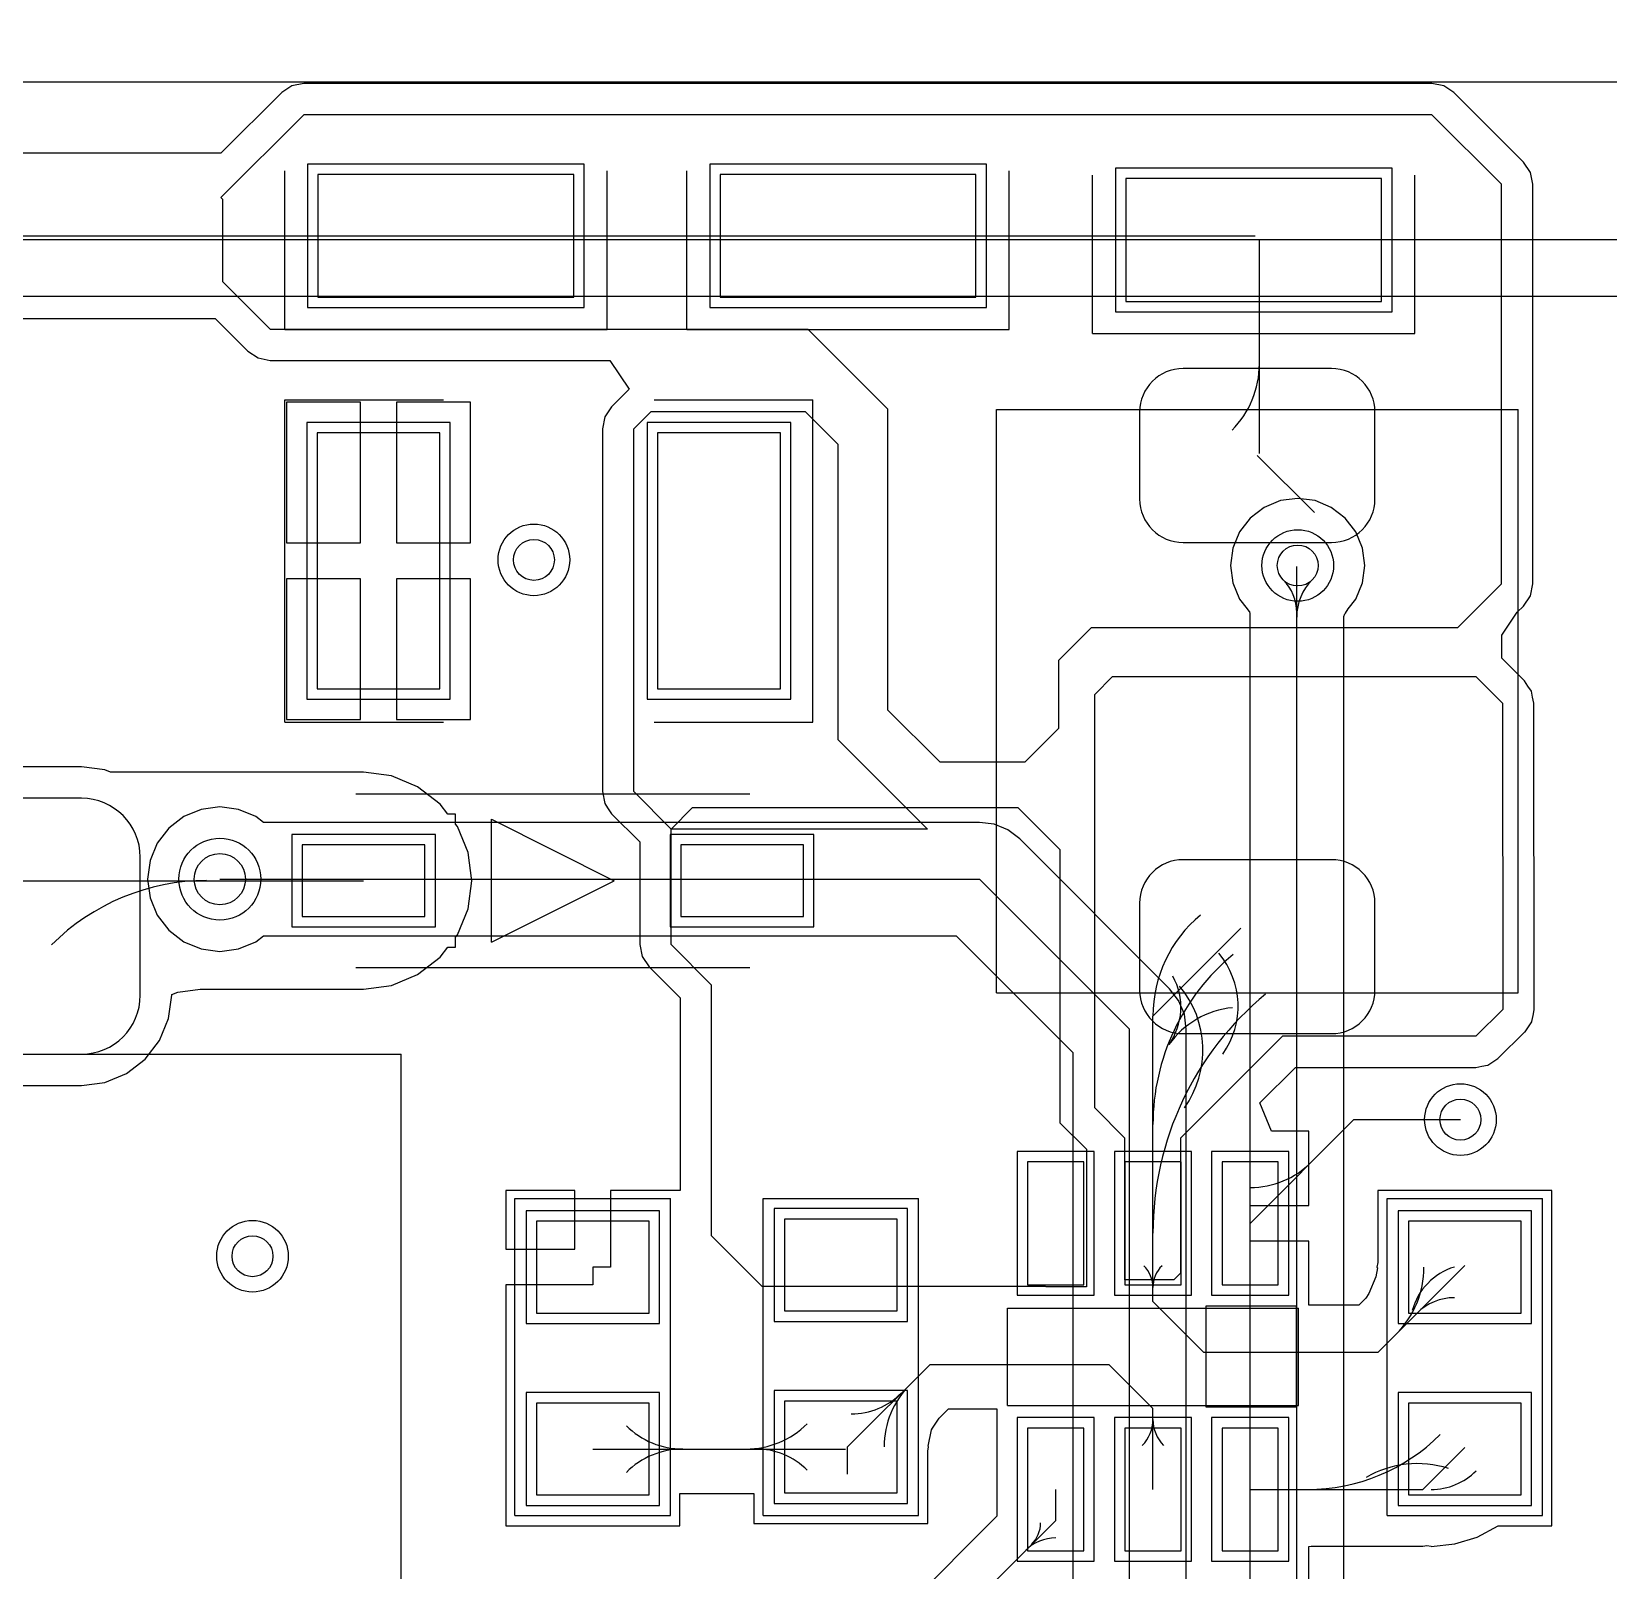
# Model space of a CAD drawing. Header units: millimetres. Extents: x 70.7 to 144.7, y 50.1 to 113.7.
# Drawn here: x 81.88 to 97.29, y 61.54 to 76.57 of the extents above; entities that cross this region are included whole.
import ezdxf

# ---------------------------------------------------------------- set-up
doc = ezdxf.new("R2010")
doc.units = ezdxf.units.MM
for name, color, linetype in [('BottomLayer', 5, 'Continuous'), ('KeepOutLayer', 6, 'Continuous'), ('MultiLayer', 9, 'Continuous'), ('TopLayer', 1, 'Continuous'), ('TopOverlay', 2, 'Continuous'), ('TopPaste', 8, 'Continuous'), ('TopSolder', 216, 'Continuous'), ('ViaHoleLayer', 16, 'Continuous')]:
    doc.layers.add(name, color=color, linetype=linetype)

# ---------------------------------------------------------------- blocks, each defined once
blk = doc.blocks.new('DC_050_2_5_1')
at = {"layer": 'KeepOutLayer'}
for centre, radius in [((-3.05, 0), 0.8), ((1.45, 0), 0.9)]:
    blk.add_circle(centre, radius, dxfattribs=at)
at = {"layer": 'TopLayer'}
for p, q in [((-2.475, 7), (-3.625, 7)), ((3.625, 7), (2.475, 7)), ((-4.2, 6.425), (-4.2, 5.075)), ((-1.9, 5.075), (-1.9, 6.425)), ((1.9, 6.425), (1.9, 5.075)), ((4.2, 5.075), (4.2, 6.425)), ((-3.625, 4.5), (-2.475, 4.5)), ((2.475, 4.5), (3.625, 4.5)), ((-2.475, -4.5), (-3.625, -4.5)), ((3.625, -4.5), (2.475, -4.5)), ((-4.2, -5.075), (-4.2, -6.425)), ((-1.9, -6.425), (-1.9, -5.075)), ((1.9, -5.075), (1.9, -6.425)), ((4.2, -6.425), (4.2, -5.075)), ((-3.625, -7), (-2.475, -7)), ((2.475, -7), (3.625, -7))]:
    blk.add_line(p, q, dxfattribs=at)
for centre, start, end in [((-3.625, 6.425), 90, 180), ((-2.475, 6.425), 0, 90), ((2.475, 6.425), 90, 180), ((3.625, 6.425), 0, 90), ((-3.625, 5.075), 180, 270), ((-2.475, 5.075), 270, 0), ((2.475, 5.075), 180, 270), ((3.625, 5.075), 270, 0), ((-3.625, -5.075), 90, 180), ((-2.475, -5.075), 0, 90), ((2.475, -5.075), 90, 180), ((3.625, -5.075), 0, 90), ((-3.625, -6.425), 180, 270), ((-2.475, -6.425), 270, 0), ((2.475, -6.425), 180, 270), ((3.625, -6.425), 270, 0)]:
    blk.add_arc(centre, 0.575, start, end, dxfattribs=at)
at = {"layer": 'TopOverlay'}
for p, q in [((-8.05, 4.5), (6.75, 4.5)), ((-8.05, -4.5), (-8.05, 4.5)), ((-8.05, 4.5), (-8.05, -4.492)), ((-6.046, 4.5), (-8.05, 4.5)), ((-6.046, -4.492), (-6.046, 4.5)), ((6.75, -4.5), (6.75, 4.5)), ((-8.05, -4.492), (-6.046, -4.492)), ((-8.05, -4.5), (6.75, -4.5))]:
    blk.add_line(p, q, dxfattribs=at)
at = {"layer": 'TopPaste'}
for p, q in [((-2.475, 7), (-3.625, 7)), ((3.625, 7), (2.475, 7)), ((-4.2, 6.425), (-4.2, 5.075)), ((-1.9, 5.075), (-1.9, 6.425)), ((1.9, 6.425), (1.9, 5.075)), ((4.2, 5.075), (4.2, 6.425)), ((-3.625, 4.5), (-2.475, 4.5)), ((2.475, 4.5), (3.625, 4.5)), ((-2.475, -4.5), (-3.625, -4.5)), ((3.625, -4.5), (2.475, -4.5)), ((-4.2, -5.075), (-4.2, -6.425)), ((-1.9, -6.425), (-1.9, -5.075)), ((1.9, -5.075), (1.9, -6.425)), ((4.2, -6.425), (4.2, -5.075)), ((-3.625, -7), (-2.475, -7)), ((2.475, -7), (3.625, -7))]:
    blk.add_line(p, q, dxfattribs=at)
for centre, start, end in [((-3.625, 6.425), 90, 180), ((-2.475, 6.425), 0, 90), ((2.475, 6.425), 90, 180), ((3.625, 6.425), 0, 90), ((-3.625, 5.075), 180, 270), ((-2.475, 5.075), 270, 0), ((2.475, 5.075), 180, 270), ((3.625, 5.075), 270, 0), ((-3.625, -5.075), 90, 180), ((-2.475, -5.075), 0, 90), ((2.475, -5.075), 90, 180), ((3.625, -5.075), 0, 90), ((-3.625, -6.425), 180, 270), ((-2.475, -6.425), 270, 0), ((2.475, -6.425), 180, 270), ((3.625, -6.425), 270, 0)]:
    blk.add_arc(centre, 0.575, start, end, dxfattribs=at)
at = {"layer": 'TopSolder'}
for p, q in [((-2.475, 7), (-3.625, 7)), ((3.625, 7), (2.475, 7)), ((-4.2, 6.425), (-4.2, 5.075)), ((-1.9, 5.075), (-1.9, 6.425)), ((1.9, 6.425), (1.9, 5.075)), ((4.2, 5.075), (4.2, 6.425)), ((-3.625, 4.5), (-2.475, 4.5)), ((2.475, 4.5), (3.625, 4.5)), ((-2.475, -4.5), (-3.625, -4.5)), ((3.625, -4.5), (2.475, -4.5)), ((-4.2, -5.075), (-4.2, -6.425)), ((-1.9, -6.425), (-1.9, -5.075)), ((1.9, -5.075), (1.9, -6.425)), ((4.2, -6.425), (4.2, -5.075)), ((-3.625, -7), (-2.475, -7)), ((2.475, -7), (3.625, -7))]:
    blk.add_line(p, q, dxfattribs=at)
for centre, start, end in [((-3.625, 6.425), 90, 180), ((-2.475, 6.425), 0, 90), ((2.475, 6.425), 90, 180), ((3.625, 6.425), 0, 90), ((-3.625, 5.075), 180, 270), ((-2.475, 5.075), 270, 0), ((2.475, 5.075), 180, 270), ((3.625, 5.075), 270, 0), ((-3.625, -5.075), 90, 180), ((-2.475, -5.075), 0, 90), ((2.475, -5.075), 90, 180), ((3.625, -5.075), 0, 90), ((-3.625, -6.425), 180, 270), ((-2.475, -6.425), 270, 0), ((2.475, -6.425), 180, 270), ((3.625, -6.425), 270, 0)]:
    blk.add_arc(centre, 0.575, start, end, dxfattribs=at)
blk = doc.blocks.new('CAP_1210_2')
at = {"layer": 'TopLayer'}
for p, q in [((-2.264, 1.25), (-2.264, -1.25)), ((-1.064, 1.25), (-2.264, 1.25)), ((-1.064, -1.25), (-1.064, 1.25)), ((2.264, 1.25), (1.064, 1.25)), ((1.064, 1.25), (1.064, -1.25)), ((2.264, -1.25), (2.264, 1.25)), ((-2.264, -1.25), (-1.064, -1.25)), ((1.064, -1.25), (2.264, -1.25))]:
    blk.add_line(p, q, dxfattribs=at)
at = {"layer": 'TopOverlay'}
for p, q in [((-2.58, 1.575), (-1.029, 1.575)), ((-2.58, 1.575), (-2.58, -1.575)), ((1.029, 1.575), (2.578, 1.575)), ((2.578, 1.575), (2.578, -1.575)), ((-2.58, -1.575), (-1.029, -1.575)), ((1.029, -1.575), (2.578, -1.575))]:
    blk.add_line(p, q, dxfattribs=at)
at = {"layer": 'TopPaste'}
for p, q in [((-2.264, 1.25), (-2.264, -1.25)), ((-1.064, 1.25), (-2.264, 1.25)), ((-1.064, -1.25), (-1.064, 1.25)), ((2.264, 1.25), (1.064, 1.25)), ((1.064, 1.25), (1.064, -1.25)), ((2.264, -1.25), (2.264, 1.25)), ((-2.264, -1.25), (-1.064, -1.25)), ((1.064, -1.25), (2.264, -1.25))]:
    blk.add_line(p, q, dxfattribs=at)
at = {"layer": 'TopSolder'}
for p, q in [((-2.365, 1.352), (-2.365, -1.352)), ((-0.962, 1.352), (-2.365, 1.352)), ((-0.962, -1.352), (-0.962, 1.352)), ((2.365, 1.352), (0.962, 1.352)), ((0.962, 1.352), (0.962, -1.352)), ((2.365, -1.352), (2.365, 1.352)), ((-2.365, -1.352), (-0.962, -1.352)), ((0.962, -1.352), (2.365, -1.352))]:
    blk.add_line(p, q, dxfattribs=at)
blk = doc.blocks.new('CAP_1210_13')
at = {"layer": 'TopLayer'}
for p, q in [((-2.264, 1.25), (-2.264, -1.25)), ((-1.064, 1.25), (-2.264, 1.25)), ((-1.064, -1.25), (-1.064, 1.25)), ((2.264, 1.25), (1.064, 1.25)), ((1.064, 1.25), (1.064, -1.25)), ((2.264, -1.25), (2.264, 1.25)), ((-2.264, -1.25), (-1.064, -1.25)), ((1.064, -1.25), (2.264, -1.25))]:
    blk.add_line(p, q, dxfattribs=at)
at = {"layer": 'TopOverlay'}
for p, q in [((-2.58, 1.575), (-1.029, 1.575)), ((-2.58, 1.575), (-2.58, -1.575)), ((1.029, 1.575), (2.578, 1.575)), ((2.578, 1.575), (2.578, -1.575)), ((-2.58, -1.575), (-1.029, -1.575)), ((1.029, -1.575), (2.578, -1.575))]:
    blk.add_line(p, q, dxfattribs=at)
at = {"layer": 'TopPaste'}
for p, q in [((-2.264, 1.25), (-2.264, -1.25)), ((-1.064, 1.25), (-2.264, 1.25)), ((-1.064, -1.25), (-1.064, 1.25)), ((2.264, 1.25), (1.064, 1.25)), ((1.064, 1.25), (1.064, -1.25)), ((2.264, -1.25), (2.264, 1.25)), ((-2.264, -1.25), (-1.064, -1.25)), ((1.064, -1.25), (2.264, -1.25))]:
    blk.add_line(p, q, dxfattribs=at)
at = {"layer": 'TopSolder'}
for p, q in [((-2.365, 1.352), (-2.365, -1.352)), ((-0.962, 1.352), (-2.365, 1.352)), ((-0.962, -1.352), (-0.962, 1.352)), ((2.365, 1.352), (0.962, 1.352)), ((0.962, 1.352), (0.962, -1.352)), ((2.365, -1.352), (2.365, 1.352)), ((-2.365, -1.352), (-0.962, -1.352)), ((0.962, -1.352), (2.365, -1.352))]:
    blk.add_line(p, q, dxfattribs=at)
blk = doc.blocks.new('CAP_1210_16')
at = {"layer": 'TopLayer'}
for p, q in [((-2.264, 1.25), (-2.264, -1.25)), ((-1.064, 1.25), (-2.264, 1.25)), ((-1.064, -1.25), (-1.064, 1.25)), ((2.264, 1.25), (1.064, 1.25)), ((1.064, 1.25), (1.064, -1.25)), ((2.264, -1.25), (2.264, 1.25)), ((-2.264, -1.25), (-1.064, -1.25)), ((1.064, -1.25), (2.264, -1.25))]:
    blk.add_line(p, q, dxfattribs=at)
at = {"layer": 'TopOverlay'}
for p, q in [((-1.029, 1.575), (-2.58, 1.575)), ((-2.58, 1.575), (-2.58, -1.575)), ((2.578, 1.575), (1.029, 1.575)), ((2.578, 1.575), (2.578, -1.575)), ((-1.029, -1.575), (-2.58, -1.575)), ((2.578, -1.575), (1.029, -1.575))]:
    blk.add_line(p, q, dxfattribs=at)
at = {"layer": 'TopPaste'}
for p, q in [((-2.264, 1.25), (-2.264, -1.25)), ((-1.064, 1.25), (-2.264, 1.25)), ((-1.064, -1.25), (-1.064, 1.25)), ((2.264, 1.25), (1.064, 1.25)), ((1.064, 1.25), (1.064, -1.25)), ((2.264, -1.25), (2.264, 1.25)), ((-2.264, -1.25), (-1.064, -1.25)), ((1.064, -1.25), (2.264, -1.25))]:
    blk.add_line(p, q, dxfattribs=at)
at = {"layer": 'TopSolder'}
for p, q in [((-2.365, 1.352), (-2.365, -1.352)), ((-0.962, 1.352), (-2.365, 1.352)), ((-0.962, -1.352), (-0.962, 1.352)), ((2.365, 1.352), (0.962, 1.352)), ((0.962, 1.352), (0.962, -1.352)), ((2.365, -1.352), (2.365, 1.352)), ((-2.365, -1.352), (-0.962, -1.352)), ((0.962, -1.352), (2.365, -1.352))]:
    blk.add_line(p, q, dxfattribs=at)
blk = doc.blocks.new('SOD_123___NEW_18')
at = {"layer": 'TopLayer'}
for p, q in [((-2.45, 0.35), (-2.45, -0.35)), ((-1.25, 0.35), (-2.45, 0.35)), ((-1.25, -0.35), (-1.25, 0.35)), ((1.25, 0.35), (1.25, -0.35)), ((2.45, 0.35), (1.25, 0.35)), ((2.45, -0.35), (2.45, 0.35)), ((-2.45, -0.35), (-1.25, -0.35)), ((1.25, -0.35), (2.45, -0.35))]:
    blk.add_line(p, q, dxfattribs=at)
at = {"layer": 'TopOverlay'}
for p, q in [((-1.925, 0.85), (1.925, 0.85)), ((-0.6, -0.6), (-0.6, 0.6)), ((-0.6, 0.6), (0.6, 0)), ((-0.6, -0.6), (0.6, 0)), ((-1.925, -0.85), (1.925, -0.85))]:
    blk.add_line(p, q, dxfattribs=at)
at = {"layer": 'TopPaste'}
for p, q in [((-2.45, 0.35), (-2.45, -0.35)), ((-1.25, 0.35), (-2.45, 0.35)), ((-1.25, -0.35), (-1.25, 0.35)), ((1.25, 0.35), (1.25, -0.35)), ((2.45, 0.35), (1.25, 0.35)), ((2.45, -0.35), (2.45, 0.35)), ((-2.45, -0.35), (-1.25, -0.35)), ((1.25, -0.35), (2.45, -0.35))]:
    blk.add_line(p, q, dxfattribs=at)
at = {"layer": 'TopSolder'}
for p, q in [((-2.552, 0.452), (-2.552, -0.452)), ((-1.148, 0.452), (-2.552, 0.452)), ((-1.148, -0.452), (-1.148, 0.452)), ((1.148, 0.452), (1.148, -0.452)), ((2.552, 0.452), (1.148, 0.452)), ((2.552, -0.452), (2.552, 0.452)), ((-2.552, -0.452), (-1.148, -0.452)), ((1.148, -0.452), (2.552, -0.452))]:
    blk.add_line(p, q, dxfattribs=at)
blk = doc.blocks.new('CAP_1210_23')
at = {"layer": 'TopLayer'}
for p, q in [((-2.264, 1.25), (-2.264, -1.25)), ((-1.064, 1.25), (-2.264, 1.25)), ((-1.064, -1.25), (-1.064, 1.25)), ((2.264, 1.25), (1.064, 1.25)), ((1.064, 1.25), (1.064, -1.25)), ((2.264, -1.25), (2.264, 1.25)), ((-2.264, -1.25), (-1.064, -1.25)), ((1.064, -1.25), (2.264, -1.25))]:
    blk.add_line(p, q, dxfattribs=at)
at = {"layer": 'TopOverlay'}
for p, q in [((-1.029, 1.575), (-2.58, 1.575)), ((-2.58, -1.575), (-2.58, 1.575)), ((2.578, 1.575), (1.029, 1.575)), ((2.578, -1.575), (2.578, 1.575)), ((-1.029, -1.575), (-2.58, -1.575)), ((2.578, -1.575), (1.029, -1.575))]:
    blk.add_line(p, q, dxfattribs=at)
at = {"layer": 'TopPaste'}
for p, q in [((-2.264, 1.25), (-2.264, -1.25)), ((-1.064, 1.25), (-2.264, 1.25)), ((-1.064, -1.25), (-1.064, 1.25)), ((2.264, 1.25), (1.064, 1.25)), ((1.064, 1.25), (1.064, -1.25)), ((2.264, -1.25), (2.264, 1.25)), ((-2.264, -1.25), (-1.064, -1.25)), ((1.064, -1.25), (2.264, -1.25))]:
    blk.add_line(p, q, dxfattribs=at)
at = {"layer": 'TopSolder'}
for p, q in [((-2.365, 1.352), (-2.365, -1.352)), ((-0.962, 1.352), (-2.365, 1.352)), ((-0.962, -1.352), (-0.962, 1.352)), ((2.365, 1.352), (0.962, 1.352)), ((0.962, 1.352), (0.962, -1.352)), ((2.365, -1.352), (2.365, 1.352)), ((-2.365, -1.352), (-0.962, -1.352)), ((0.962, -1.352), (2.365, -1.352))]:
    blk.add_line(p, q, dxfattribs=at)
blk = doc.blocks.new('RES_0603_24')
at = {"layer": 'TopLayer'}
for p, q in [((-0.44, 0.55), (-1.338, 0.55)), ((-1.338, 0.55), (-1.338, -0.55)), ((-0.44, -0.55), (-0.44, 0.55)), ((1.338, 0.55), (0.44, 0.55)), ((0.44, 0.55), (0.44, -0.55)), ((1.338, -0.55), (1.338, 0.55)), ((-1.338, -0.55), (-0.44, -0.55)), ((0.44, -0.55), (1.338, -0.55))]:
    blk.add_line(p, q, dxfattribs=at)
at = {"layer": 'TopOverlay'}
for p, q in [((-1.54, 0.76), (-0.01, 0.76)), ((-1.54, 0.76), (-1.54, -0.76)), ((-0.34, 0.76), (1.56, 0.76)), ((1.56, 0.76), (1.56, -0.76)), ((-1.54, -0.76), (1.56, -0.76))]:
    blk.add_line(p, q, dxfattribs=at)
at = {"layer": 'TopPaste'}
for p, q in [((-0.44, 0.55), (-1.338, 0.55)), ((-1.338, 0.55), (-1.338, -0.55)), ((-0.44, -0.55), (-0.44, 0.55)), ((1.338, 0.55), (0.44, 0.55)), ((0.44, 0.55), (0.44, -0.55)), ((1.338, -0.55), (1.338, 0.55)), ((-1.338, -0.55), (-0.44, -0.55)), ((0.44, -0.55), (1.338, -0.55))]:
    blk.add_line(p, q, dxfattribs=at)
at = {"layer": 'TopSolder'}
for p, q in [((-0.338, 0.652), (-1.44, 0.652)), ((-1.44, 0.652), (-1.44, -0.652)), ((-0.338, -0.652), (-0.338, 0.652)), ((1.44, 0.652), (0.338, 0.652)), ((0.338, 0.652), (0.338, -0.652)), ((1.44, -0.652), (1.44, 0.652)), ((-1.44, -0.652), (-0.338, -0.652)), ((0.338, -0.652), (1.44, -0.652))]:
    blk.add_line(p, q, dxfattribs=at)
blk = doc.blocks.new('__WHC0502_29')
at = {"layer": 'TopLayer'}
for p, q in [((-1.975, 1.15), (-2.825, 1.15)), ((2.825, 1.15), (1.975, 1.15)), ((-3.25, 0.725), (-3.25, -0.725)), ((-1.55, -0.725), (-1.55, 0.725)), ((1.55, 0.725), (1.55, -0.725)), ((3.25, -0.725), (3.25, 0.725)), ((-2.825, -1.15), (-1.975, -1.15)), ((1.975, -1.15), (2.825, -1.15))]:
    blk.add_line(p, q, dxfattribs=at)
for centre, start, end in [((-2.825, 0.725), 90, 180), ((-1.975, 0.725), 0, 90), ((1.975, 0.725), 90, 180), ((2.825, 0.725), 0, 90), ((-2.825, -0.725), 180, 270), ((-1.975, -0.725), 270, 0), ((1.975, -0.725), 180, 270), ((2.825, -0.725), 270, 0)]:
    blk.add_arc(centre, 0.425, start, end, dxfattribs=at)
at = {"layer": 'TopOverlay'}
for p, q in [((-2.85, 2.55), (2.85, 2.55)), ((-2.85, 2.55), (-2.85, -2.55)), ((2.85, 2.55), (2.85, -2.55)), ((-2.85, -2.55), (2.85, -2.55))]:
    blk.add_line(p, q, dxfattribs=at)
at = {"layer": 'TopPaste'}
for p, q in [((-1.975, 1.15), (-2.825, 1.15)), ((2.825, 1.15), (1.975, 1.15)), ((-3.25, 0.725), (-3.25, -0.725)), ((-1.55, -0.725), (-1.55, 0.725)), ((1.55, 0.725), (1.55, -0.725)), ((3.25, -0.725), (3.25, 0.725)), ((-2.825, -1.15), (-1.975, -1.15)), ((1.975, -1.15), (2.825, -1.15))]:
    blk.add_line(p, q, dxfattribs=at)
for centre, start, end in [((-2.825, 0.725), 90, 180), ((-1.975, 0.725), 0, 90), ((1.975, 0.725), 90, 180), ((2.825, 0.725), 0, 90), ((-2.825, -0.725), 180, 270), ((-1.975, -0.725), 270, 0), ((1.975, -0.725), 180, 270), ((2.825, -0.725), 270, 0)]:
    blk.add_arc(centre, 0.425, start, end, dxfattribs=at)
at = {"layer": 'TopSolder'}
for p, q in [((-1.975, 1.15), (-2.825, 1.15)), ((2.825, 1.15), (1.975, 1.15)), ((-3.25, 0.725), (-3.25, -0.725)), ((-1.55, -0.725), (-1.55, 0.725)), ((1.55, 0.725), (1.55, -0.725)), ((3.25, -0.725), (3.25, 0.725)), ((-2.825, -1.15), (-1.975, -1.15)), ((1.975, -1.15), (2.825, -1.15))]:
    blk.add_line(p, q, dxfattribs=at)
for centre, start, end in [((-2.825, 0.725), 90, 180), ((-1.975, 0.725), 0, 90), ((1.975, 0.725), 90, 180), ((2.825, 0.725), 0, 90), ((-2.825, -0.725), 180, 270), ((-1.975, -0.725), 270, 0), ((1.975, -0.725), 180, 270), ((2.825, -0.725), 270, 0)]:
    blk.add_arc(centre, 0.425, start, end, dxfattribs=at)
blk = doc.blocks.new('SOT_23_6_45')
at = {"layer": 'TopLayer'}
for p, q in [((-1.225, 1.9), (-1.225, 0.7)), ((-0.675, 1.9), (-1.225, 1.9)), ((-0.675, 0.7), (-0.675, 1.9)), ((-0.275, 1.9), (-0.275, 0.7)), ((0.275, 1.9), (-0.275, 1.9)), ((0.275, 0.7), (0.275, 1.9)), ((0.675, 1.9), (0.675, 0.7)), ((1.225, 1.9), (0.675, 1.9)), ((1.225, 0.7), (1.225, 1.9)), ((-1.225, 0.7), (-0.675, 0.7)), ((-0.275, 0.7), (0.275, 0.7)), ((0.675, 0.7), (1.225, 0.7)), ((-1.225, -0.7), (-1.225, -1.9)), ((-0.675, -0.7), (-1.225, -0.7)), ((-0.675, -1.9), (-0.675, -0.7)), ((-0.275, -0.7), (-0.275, -1.9)), ((0.275, -0.7), (-0.275, -0.7)), ((0.275, -1.9), (0.275, -0.7)), ((0.675, -0.7), (0.675, -1.9)), ((1.225, -0.7), (0.675, -0.7)), ((1.225, -1.9), (1.225, -0.7)), ((-1.225, -1.9), (-0.675, -1.9)), ((-0.275, -1.9), (0.275, -1.9)), ((0.675, -1.9), (1.225, -1.9))]:
    blk.add_line(p, q, dxfattribs=at)
at = {"layer": 'TopOverlay'}
for p, q in [((-1.422, 0.48), (-1.424, -0.47)), ((1.422, 0.48), (-1.422, 0.48)), ((-1.403, 0.493), (-1.403, -0.492)), ((-0.517, 0.493), (-1.403, 0.493)), ((-0.517, -0.492), (-0.517, 0.493)), ((1.422, 0.48), (1.42, -0.47)), ((1.42, -0.47), (-1.424, -0.47)), ((-1.403, -0.492), (-0.517, -0.492))]:
    blk.add_line(p, q, dxfattribs=at)
at = {"layer": 'TopPaste'}
for p, q in [((-1.225, 1.9), (-1.225, 0.7)), ((-0.675, 1.9), (-1.225, 1.9)), ((-0.675, 0.7), (-0.675, 1.9)), ((-0.275, 1.9), (-0.275, 0.7)), ((0.275, 1.9), (-0.275, 1.9)), ((0.275, 0.7), (0.275, 1.9)), ((0.675, 1.9), (0.675, 0.7)), ((1.225, 1.9), (0.675, 1.9)), ((1.225, 0.7), (1.225, 1.9)), ((-1.225, 0.7), (-0.675, 0.7)), ((-0.275, 0.7), (0.275, 0.7)), ((0.675, 0.7), (1.225, 0.7)), ((-1.225, -0.7), (-1.225, -1.9)), ((-0.675, -0.7), (-1.225, -0.7)), ((-0.675, -1.9), (-0.675, -0.7)), ((-0.275, -0.7), (-0.275, -1.9)), ((0.275, -0.7), (-0.275, -0.7)), ((0.275, -1.9), (0.275, -0.7)), ((0.675, -0.7), (0.675, -1.9)), ((1.225, -0.7), (0.675, -0.7)), ((1.225, -1.9), (1.225, -0.7)), ((-1.225, -1.9), (-0.675, -1.9)), ((-0.275, -1.9), (0.275, -1.9)), ((0.675, -1.9), (1.225, -1.9))]:
    blk.add_line(p, q, dxfattribs=at)
at = {"layer": 'TopSolder'}
for p, q in [((-1.327, 2.002), (-1.327, 0.598)), ((-0.573, 2.002), (-1.327, 2.002)), ((-0.573, 0.598), (-0.573, 2.002)), ((-0.377, 2.002), (-0.377, 0.598)), ((0.377, 2.002), (-0.377, 2.002)), ((0.377, 0.598), (0.377, 2.002)), ((0.573, 2.002), (0.573, 0.598)), ((1.327, 2.002), (0.573, 2.002)), ((1.327, 0.598), (1.327, 2.002)), ((-1.327, 0.598), (-0.573, 0.598)), ((-0.377, 0.598), (0.377, 0.598)), ((0.573, 0.598), (1.327, 0.598)), ((-1.327, -0.598), (-1.327, -2.002)), ((-0.573, -0.598), (-1.327, -0.598)), ((-0.573, -2.002), (-0.573, -0.598)), ((-0.377, -0.598), (-0.377, -2.002)), ((0.377, -0.598), (-0.377, -0.598)), ((0.377, -2.002), (0.377, -0.598)), ((0.573, -0.598), (0.573, -2.002)), ((1.327, -0.598), (0.573, -0.598)), ((1.327, -2.002), (1.327, -0.598)), ((-1.327, -2.002), (-0.573, -2.002)), ((-0.377, -2.002), (0.377, -2.002)), ((0.573, -2.002), (1.327, -2.002))]:
    blk.add_line(p, q, dxfattribs=at)
blk = doc.blocks.new('RES_0603_48')
at = {"layer": 'TopLayer'}
for p, q in [((-0.44, 0.55), (-1.338, 0.55)), ((-1.338, 0.55), (-1.338, -0.55)), ((-0.44, -0.55), (-0.44, 0.55)), ((1.338, 0.55), (0.44, 0.55)), ((0.44, 0.55), (0.44, -0.55)), ((1.338, -0.55), (1.338, 0.55)), ((-1.338, -0.55), (-0.44, -0.55)), ((0.44, -0.55), (1.338, -0.55))]:
    blk.add_line(p, q, dxfattribs=at)
at = {"layer": 'TopOverlay'}
for p, q in [((-0.01, 0.76), (-1.54, 0.76)), ((-1.54, -0.76), (-1.54, 0.76)), ((1.56, 0.76), (-0.34, 0.76)), ((1.56, -0.76), (1.56, 0.76)), ((1.56, -0.76), (-1.54, -0.76))]:
    blk.add_line(p, q, dxfattribs=at)
at = {"layer": 'TopPaste'}
for p, q in [((-0.44, 0.55), (-1.338, 0.55)), ((-1.338, 0.55), (-1.338, -0.55)), ((-0.44, -0.55), (-0.44, 0.55)), ((1.338, 0.55), (0.44, 0.55)), ((0.44, 0.55), (0.44, -0.55)), ((1.338, -0.55), (1.338, 0.55)), ((-1.338, -0.55), (-0.44, -0.55)), ((0.44, -0.55), (1.338, -0.55))]:
    blk.add_line(p, q, dxfattribs=at)
at = {"layer": 'TopSolder'}
for p, q in [((-0.338, 0.652), (-1.44, 0.652)), ((-1.44, 0.652), (-1.44, -0.652)), ((-0.338, -0.652), (-0.338, 0.652)), ((1.44, 0.652), (0.338, 0.652)), ((0.338, 0.652), (0.338, -0.652)), ((1.44, -0.652), (1.44, 0.652)), ((-1.44, -0.652), (-0.338, -0.652)), ((0.338, -0.652), (1.44, -0.652))]:
    blk.add_line(p, q, dxfattribs=at)
blk = doc.blocks.new('RES_0603_49')
at = {"layer": 'TopLayer'}
for p, q in [((-0.44, 0.55), (-1.338, 0.55)), ((-1.338, 0.55), (-1.338, -0.55)), ((-0.44, -0.55), (-0.44, 0.55)), ((1.338, 0.55), (0.44, 0.55)), ((0.44, 0.55), (0.44, -0.55)), ((1.338, -0.55), (1.338, 0.55)), ((-1.338, -0.55), (-0.44, -0.55)), ((0.44, -0.55), (1.338, -0.55))]:
    blk.add_line(p, q, dxfattribs=at)
at = {"layer": 'TopOverlay'}
for p, q in [((-1.54, 0.76), (-0.01, 0.76)), ((-1.54, 0.76), (-1.54, -0.76)), ((-0.34, 0.76), (1.56, 0.76)), ((1.56, 0.76), (1.56, -0.76)), ((-1.54, -0.76), (1.56, -0.76))]:
    blk.add_line(p, q, dxfattribs=at)
at = {"layer": 'TopPaste'}
for p, q in [((-0.44, 0.55), (-1.338, 0.55)), ((-1.338, 0.55), (-1.338, -0.55)), ((-0.44, -0.55), (-0.44, 0.55)), ((1.338, 0.55), (0.44, 0.55)), ((0.44, 0.55), (0.44, -0.55)), ((1.338, -0.55), (1.338, 0.55)), ((-1.338, -0.55), (-0.44, -0.55)), ((0.44, -0.55), (1.338, -0.55))]:
    blk.add_line(p, q, dxfattribs=at)
at = {"layer": 'TopSolder'}
for p, q in [((-0.338, 0.652), (-1.44, 0.652)), ((-1.44, 0.652), (-1.44, -0.652)), ((-0.338, -0.652), (-0.338, 0.652)), ((1.44, 0.652), (0.338, 0.652)), ((0.338, 0.652), (0.338, -0.652)), ((1.44, -0.652), (1.44, 0.652)), ((-1.44, -0.652), (-0.338, -0.652)), ((0.338, -0.652), (1.44, -0.652))]:
    blk.add_line(p, q, dxfattribs=at)

msp = doc.modelspace()

# ---------------------------------------------------------------- linework, layer by layer
at = {"layer": 'BottomLayer'}
for p, q in [((79.468, 76.081), (105.813, 76.081)), ((80.068, 74.541), (101.898, 74.541)), ((80.671, 73.987), (101.668, 73.987)), ((94.082, 71.99), (93.924, 71.924)), ((94.252, 72.012), (94.082, 71.99)), ((94.422, 71.99), (94.252, 72.012)), ((94.58, 71.924), (94.422, 71.99)), ((93.788, 71.82), (93.684, 71.684)), ((93.924, 71.924), (93.788, 71.82)), ((94.716, 71.82), (94.58, 71.924)), ((94.82, 71.684), (94.716, 71.82)), ((93.684, 71.684), (93.619, 71.526)), ((94.885, 71.526), (94.82, 71.684)), ((93.619, 71.526), (93.596, 71.356)), ((94.908, 71.356), (94.885, 71.526)), ((93.596, 71.356), (93.619, 71.187)), ((94.885, 71.187), (94.908, 71.356)), ((94.243, 60.805), (94.243, 71.347)), ((93.619, 71.187), (93.684, 71.028)), ((94.82, 71.028), (94.885, 71.187)), ((93.684, 71.028), (93.759, 70.931)), ((93.759, 70.931), (93.783, 70.896)), ((93.783, 70.896), (93.782, 70.895)), ((93.782, 70.895), (93.782, 70.895)), ((93.782, 70.895), (93.783, 70.893)), ((93.783, 70.893), (93.784, 70.891)), ((94.718, 70.89), (94.745, 70.931)), ((94.745, 70.931), (94.82, 71.028)), ((93.784, 70.891), (93.784, 61.286)), ((94.702, 70.859), (94.712, 70.885)), ((94.702, 61.286), (94.702, 70.859)), ((94.712, 70.885), (94.718, 70.89)), ((94.712, 70.885), (94.712, 70.885)), ((94.712, 70.885), (94.712, 70.885)), ((94.718, 70.89), (94.718, 70.89)), ((83.365, 68.903), (83.219, 68.79)), ((83.535, 68.973), (83.365, 68.903)), ((83.718, 68.997), (83.535, 68.973)), ((83.901, 68.973), (83.718, 68.997)), ((84.071, 68.903), (83.901, 68.973)), ((84.145, 68.846), (84.071, 68.903)), ((83.219, 68.79), (83.106, 68.644)), ((91.143, 68.846), (84.145, 68.846)), ((91.286, 68.827), (91.143, 68.846)), ((91.381, 68.788), (91.286, 68.827)), ((91.42, 68.772), (91.381, 68.788)), ((91.535, 68.684), (91.42, 68.772)), ((83.106, 68.644), (83.036, 68.474)), ((93, 67.219), (91.535, 68.684)), ((83.036, 68.474), (83.012, 68.291)), ((83.012, 68.291), (83.036, 68.109)), ((83.718, 68.291), (91.143, 68.291)), ((91.143, 68.291), (92.608, 66.826)), ((83.036, 68.109), (83.106, 67.938)), ((83.106, 67.938), (83.219, 67.792)), ((83.219, 67.792), (83.365, 67.68)), ((83.365, 67.68), (83.535, 67.609)), ((83.901, 67.609), (84.071, 67.68)), ((84.071, 67.68), (84.145, 67.737)), ((84.145, 67.737), (90.913, 67.737)), ((90.913, 67.737), (92.053, 66.596)), ((83.535, 67.609), (83.718, 67.585)), ((83.718, 67.585), (83.901, 67.609)), ((93.088, 67.104), (93, 67.219)), ((93.144, 66.97), (93.088, 67.104)), ((93.163, 66.826), (93.144, 66.97)), ((92.608, 52.676), (92.608, 66.826)), ((93.163, 52.906), (93.163, 66.826)), ((92.053, 66.596), (92.053, 52.676))]:
    msp.add_line(p, q, dxfattribs=at)
for centre, radius in [((86.787, 71.411), 0.35), ((94.252, 71.356), 0.35), ((83.718, 68.291), 0.4), ((95.842, 65.941), 0.35), ((84.037, 64.606), 0.35)]:
    msp.add_circle(centre, radius, dxfattribs=at)
for centre, radius, start, end in [((93.791, 70.895), 0.452, 0, 45), ((93.791, 70.895), 0.452, 0, 45), ((94.756, 70.852), 0.514, 135, 180), ((94.756, 70.852), 0.514, 135, 180)]:
    msp.add_arc(centre, radius, start, end, dxfattribs=at)
at = {"layer": 'MultiLayer'}
for centre, radius in [((86.787, 71.411), 0.35), ((94.252, 71.356), 0.35), ((83.718, 68.291), 0.4), ((95.842, 65.941), 0.35), ((84.037, 64.606), 0.35)]:
    msp.add_circle(centre, radius, dxfattribs=at)
at = {"layer": 'TopLayer'}
for p, q in [((84.322, 75.978), (83.729, 75.384)), ((84.421, 76.044), (84.322, 75.978)), ((84.538, 76.067), (84.421, 76.044)), ((95.563, 76.067), (84.538, 76.067)), ((84.538, 76.067), (84.538, 76.067)), ((95.68, 76.044), (95.563, 76.067)), ((95.563, 76.067), (95.563, 76.067)), ((95.779, 75.978), (95.68, 76.044)), ((96.459, 75.298), (95.779, 75.978)), ((84.538, 75.761), (83.728, 74.951)), ((95.563, 75.761), (84.538, 75.761)), ((96.243, 75.081), (95.563, 75.761)), ((83.729, 75.384), (81.188, 75.384)), ((96.526, 75.198), (96.459, 75.298)), ((96.459, 75.298), (96.459, 75.298)), ((96.243, 71.176), (96.243, 75.081)), ((96.549, 75.081), (96.526, 75.198)), ((96.549, 71.176), (96.549, 75.081)), ((96.549, 75.081), (96.549, 75.081)), ((83.728, 74.951), (83.743, 74.936)), ((83.743, 74.936), (83.743, 74.131)), ((78.871, 74.578), (85.927, 74.578)), ((85.927, 74.578), (93.822, 74.578)), ((93.822, 74.578), (93.837, 74.578)), ((93.877, 72.451), (93.877, 74.538)), ((83.743, 74.131), (84.208, 73.666)), ((80.934, 73.771), (83.671, 73.771)), ((83.671, 73.771), (83.992, 73.45)), ((84.208, 73.666), (89.463, 73.666)), ((89.463, 73.666), (90.243, 72.886)), ((83.992, 73.45), (84.091, 73.384)), ((84.091, 73.384), (84.208, 73.36)), ((84.208, 73.36), (84.208, 73.36)), ((84.208, 73.36), (87.528, 73.36)), ((87.528, 73.36), (87.717, 73.078)), ((87.717, 73.078), (87.547, 72.908)), ((85.093, 72.951), (84.368, 72.951)), ((84.368, 72.951), (84.368, 71.576)), ((85.093, 71.576), (85.093, 72.951)), ((86.168, 72.951), (85.443, 72.951)), ((85.443, 72.951), (85.443, 71.576)), ((86.168, 71.576), (86.168, 72.951)), ((87.547, 72.908), (87.48, 72.808)), ((87.48, 72.808), (87.457, 72.691)), ((87.763, 72.691), (87.933, 72.861)), ((87.933, 72.861), (89.438, 72.861)), ((89.438, 72.861), (89.758, 72.541)), ((90.243, 72.886), (90.243, 69.946)), ((87.457, 72.691), (87.457, 72.691)), ((87.457, 72.691), (87.457, 69.146)), ((87.763, 69.146), (87.763, 72.691)), ((89.758, 72.541), (89.758, 69.656)), ((93.857, 72.431), (94.415, 71.873)), ((84.368, 71.576), (85.093, 71.576)), ((85.443, 71.576), (86.168, 71.576)), ((85.093, 71.226), (84.368, 71.226)), ((84.368, 71.226), (84.368, 69.851)), ((85.093, 69.851), (85.093, 71.226)), ((86.168, 71.226), (85.443, 71.226)), ((85.443, 71.226), (85.443, 69.851)), ((86.168, 69.851), (86.168, 71.226)), ((95.818, 70.751), (96.243, 71.176)), ((96.459, 70.96), (96.526, 71.059)), ((96.526, 71.059), (96.549, 71.176)), ((96.549, 71.176), (96.549, 71.176)), ((96.248, 70.674), (96.398, 70.899)), ((96.398, 70.899), (96.459, 70.96)), ((91.918, 70.431), (92.238, 70.751)), ((92.238, 70.751), (95.818, 70.751)), ((96.248, 70.449), (96.248, 70.674)), ((91.918, 69.766), (91.918, 70.431)), ((96.469, 70.228), (96.248, 70.449)), ((92.268, 70.096), (92.443, 70.271)), ((92.443, 70.271), (95.993, 70.271)), ((95.993, 70.271), (96.253, 70.011)), ((96.502, 70.178), (96.469, 70.228)), ((96.535, 70.129), (96.502, 70.178)), ((96.536, 70.128), (96.535, 70.129)), ((96.535, 70.129), (96.535, 70.129)), ((96.547, 70.07), (96.536, 70.128)), ((92.268, 66.056), (92.268, 70.096)), ((96.253, 70.011), (96.258, 67.016)), ((96.559, 70.012), (96.547, 70.07)), ((96.564, 67.017), (96.559, 70.012)), ((84.368, 69.851), (85.093, 69.851)), ((85.443, 69.851), (86.168, 69.851)), ((90.243, 69.946), (90.753, 69.436)), ((91.588, 69.436), (91.918, 69.766)), ((89.758, 69.656), (90.633, 68.781)), ((82.365, 69.389), (81.215, 69.389)), ((82.593, 69.359), (82.365, 69.389)), ((82.65, 69.335), (82.593, 69.359)), ((90.753, 69.436), (91.588, 69.436)), ((83.578, 69.335), (82.65, 69.335)), ((83.589, 69.336), (83.578, 69.335)), ((83.589, 69.335), (83.589, 69.336)), ((85.122, 69.335), (83.589, 69.335)), ((85.396, 69.299), (85.122, 69.335)), ((85.651, 69.193), (85.396, 69.299)), ((85.871, 69.025), (85.651, 69.193)), ((87.457, 69.146), (87.48, 69.029)), ((88.128, 68.781), (87.763, 69.146)), ((85.947, 68.926), (85.871, 69.025)), ((86.022, 68.926), (85.947, 68.926)), ((86.022, 68.828), (86.022, 68.926)), ((87.48, 69.029), (87.507, 68.989)), ((87.507, 68.989), (87.547, 68.93)), ((87.547, 68.93), (87.547, 68.93)), ((87.547, 68.93), (87.822, 68.655)), ((88.128, 68.781), (88.338, 68.991)), ((88.338, 68.991), (91.518, 68.991)), ((91.518, 68.991), (91.928, 68.581)), ((86.039, 68.806), (86.022, 68.828)), ((86.145, 68.55), (86.039, 68.806)), ((88.128, 67.651), (88.128, 68.781)), ((90.633, 68.781), (88.128, 68.781)), ((87.822, 68.655), (87.822, 67.651)), ((91.928, 68.581), (91.928, 65.911)), ((86.181, 68.276), (86.145, 68.55)), ((81.08, 68.276), (85.122, 68.276)), ((86.145, 68.002), (86.181, 68.276)), ((86.039, 67.747), (86.145, 68.002)), ((92.837, 66.951), (93.697, 67.811)), ((86.022, 67.724), (86.039, 67.747)), ((86.022, 67.626), (86.022, 67.724)), ((85.651, 67.359), (85.871, 67.527)), ((85.871, 67.527), (85.947, 67.626)), ((85.947, 67.626), (86.022, 67.626)), ((87.822, 67.651), (87.845, 67.534)), ((87.845, 67.534), (87.912, 67.435)), ((88.523, 67.256), (88.128, 67.651)), ((85.396, 67.253), (85.651, 67.359)), ((87.912, 67.435), (88.217, 67.13)), ((83.306, 67.188), (83.525, 67.217)), ((83.525, 67.217), (85.122, 67.217)), ((85.122, 67.217), (85.396, 67.253)), ((88.523, 64.806), (88.523, 67.256)), ((83.217, 66.928), (83.248, 67.156)), ((83.248, 67.164), (83.306, 67.188)), ((83.248, 67.156), (83.248, 67.164)), ((88.217, 67.13), (88.217, 65.249)), ((83.129, 66.715), (83.217, 66.928)), ((92.837, 64.927), (92.837, 66.951)), ((96.258, 67.016), (95.993, 66.756)), ((96.507, 66.849), (96.539, 66.897)), ((96.539, 66.897), (96.54, 66.898)), ((96.54, 66.898), (96.541, 66.9)), ((96.541, 66.9), (96.552, 66.957)), ((96.552, 66.957), (96.564, 67.013)), ((96.563, 67.015), (96.564, 67.017)), ((96.564, 67.013), (96.563, 67.015)), ((94.102, 66.756), (93.107, 65.761)), ((95.993, 66.756), (94.102, 66.756)), ((96.207, 66.538), (96.472, 66.798)), ((96.472, 66.798), (96.473, 66.799)), ((96.473, 66.799), (96.475, 66.8)), ((96.475, 66.8), (96.507, 66.849)), ((82.989, 66.532), (83.129, 66.715)), ((82.806, 66.392), (82.989, 66.532)), ((93.882, 66.104), (94.229, 66.45)), ((94.229, 66.45), (95.993, 66.45)), ((95.993, 66.45), (96.05, 66.462)), ((96.05, 66.462), (96.107, 66.473)), ((96.107, 66.473), (96.109, 66.473)), ((96.109, 66.473), (96.11, 66.474)), ((96.11, 66.474), (96.159, 66.506)), ((96.159, 66.506), (96.207, 66.538)), ((81.215, 66.274), (82.365, 66.274)), ((82.365, 66.274), (82.593, 66.304)), ((82.593, 66.304), (82.806, 66.392)), ((92.562, 65.761), (92.268, 66.056)), ((93.997, 65.827), (93.882, 66.104)), ((91.928, 65.911), (92.188, 65.651)), ((93.787, 64.927), (94.801, 65.941)), ((94.362, 65.827), (93.997, 65.827)), ((94.362, 65.102), (94.362, 65.827)), ((94.801, 65.941), (95.842, 65.941)), ((92.562, 64.376), (92.562, 65.761)), ((93.107, 65.761), (93.107, 64.441)), ((92.188, 65.651), (92.188, 64.306)), ((87.187, 65.249), (86.512, 65.249)), ((86.512, 65.249), (86.512, 64.675)), ((87.187, 64.675), (87.187, 65.249)), ((88.005, 65.249), (87.537, 65.249)), ((87.537, 65.249), (87.537, 64.5)), ((88.212, 65.249), (88.005, 65.249)), ((88.005, 65.249), (88.005, 65.249)), ((88.005, 65.249), (88.005, 65.249)), ((88.217, 65.249), (88.212, 65.249)), ((88.217, 65.249), (88.217, 65.249)), ((96.735, 65.249), (95.035, 65.249)), ((95.035, 65.249), (95.035, 64.545)), ((96.735, 63.751), (96.735, 65.249)), ((93.787, 64.752), (93.787, 65.102)), ((93.787, 65.102), (94.362, 65.102)), ((92.837, 64.164), (92.837, 64.927)), ((89.018, 64.311), (88.523, 64.806)), ((94.362, 64.752), (93.787, 64.752)), ((94.362, 64.129), (94.362, 64.752)), ((86.512, 64.675), (87.187, 64.675)), ((87.537, 64.5), (87.362, 64.5)), ((87.362, 64.5), (87.362, 64.325)), ((93.107, 64.441), (93.042, 64.376)), ((95.033, 64.492), (95.015, 64.405)), ((95.035, 64.545), (95.026, 64.5)), ((95.026, 64.5), (95.026, 64.5)), ((95.026, 64.5), (95.033, 64.492)), ((95.039, 63.67), (95.885, 64.516)), ((87.362, 64.325), (86.512, 64.325)), ((86.512, 64.325), (86.512, 63.751)), ((91.788, 64.311), (89.018, 64.311)), ((91.793, 64.306), (91.788, 64.311)), ((92.188, 64.306), (91.793, 64.306)), ((93.042, 64.376), (92.562, 64.376)), ((95.015, 64.405), (94.948, 64.243)), ((92.837, 64.164), (93.331, 63.67)), ((94.849, 64.129), (94.362, 64.129)), ((94.917, 64.197), (94.849, 64.129)), ((94.948, 64.243), (94.917, 64.197)), ((86.512, 63.751), (86.512, 63.751)), ((86.512, 63.751), (86.512, 63.471)), ((93.331, 63.67), (95.039, 63.67)), ((96.735, 63.471), (96.735, 63.751)), ((96.735, 63.751), (96.735, 63.751)), ((89.852, 62.742), (90.659, 63.549)), ((90.659, 63.549), (92.406, 63.549)), ((92.406, 63.549), (92.837, 63.118)), ((86.512, 63.471), (86.512, 63.471)), ((86.512, 63.471), (86.512, 61.973)), ((96.735, 61.973), (96.735, 63.471)), ((96.735, 63.471), (96.735, 63.471)), ((96.735, 63.471), (96.735, 63.471)), ((96.735, 63.471), (96.735, 63.471)), ((90.747, 63.022), (90.839, 63.114)), ((90.839, 63.114), (91.312, 63.114)), ((91.312, 63.114), (91.312, 62.066)), ((92.837, 62.327), (92.837, 63.118)), ((90.64, 62.749), (90.672, 62.909)), ((90.672, 62.909), (90.683, 62.925)), ((90.683, 62.925), (90.747, 63.022)), ((89.852, 62.475), (89.852, 62.742)), ((90.637, 62.7), (90.645, 62.742)), ((90.645, 62.742), (90.64, 62.749)), ((90.645, 62.742), (90.645, 62.742)), ((95.474, 62.327), (95.885, 62.738)), ((87.362, 62.722), (89.832, 62.722)), ((90.637, 61.993), (90.637, 62.7)), ((88.212, 62.286), (88.215, 62.287)), ((88.212, 61.973), (88.212, 62.286)), ((88.215, 62.287), (88.937, 62.287)), ((88.937, 62.287), (88.937, 61.993)), ((91.887, 62.025), (91.887, 62.327)), ((93.787, 62.327), (95.474, 62.327)), ((86.512, 61.973), (88.212, 61.973)), ((88.937, 61.993), (90.637, 61.993)), ((91.312, 62.066), (90.45, 61.204)), ((90.758, 60.896), (91.887, 62.025)), ((96.007, 61.861), (96.211, 61.97)), ((96.211, 61.97), (96.215, 61.973)), ((96.215, 61.973), (96.735, 61.973)), ((95.786, 61.794), (96.007, 61.861)), ((94.362, 61.771), (94.382, 61.772)), ((94.362, 61.445), (94.362, 61.771)), ((94.382, 61.772), (95.474, 61.772)), ((95.474, 61.772), (95.515, 61.778)), ((95.515, 61.778), (95.556, 61.772)), ((95.556, 61.771), (95.786, 61.794)), ((95.556, 61.772), (95.556, 61.771))]:
    msp.add_line(p, q, dxfattribs=at)
for centre, radius in [((86.787, 71.411), 0.35), ((94.252, 71.356), 0.35), ((83.718, 68.291), 0.4), ((95.842, 65.941), 0.35), ((84.037, 64.606), 0.35)]:
    msp.add_circle(centre, radius, dxfattribs=at)
for centre, radius, start, end in [((92.964, 73.325), 0.913, 315, 0), ((92.964, 73.325), 0.913, 315, 0), ((83.589, 66.133), 2.144, 90, 135), ((83.589, 66.133), 2.144, 90, 135), ((94.116, 66.953), 1.279, 129.495, 180), ((94.116, 66.953), 1.279, 129.495, 180), ((94.99, 65.893), 2.153, 129.495, 180), ((94.99, 65.893), 2.153, 129.495, 180), ((92.863, 67.049), 0.806, 324.495, 40.035), ((92.482, 67.039), 0.628, 324.495, 28.863), ((92.353, 66.62), 0.972, 324.495, 40.035), ((95.863, 64.833), 3.026, 129.495, 180), ((95.863, 64.833), 3.026, 129.495, 180), ((93.7, 66.17), 0.869, 95.582, 144.495), ((93.787, 66.122), 0.845, 270, 315), ((93.787, 66.122), 0.845, 270, 315), ((92.535, 64.3), 0.302, 0, 45), ((92.535, 64.3), 0.302, 0, 45), ((93.139, 64.3), 0.302, 135, 180), ((93.139, 64.3), 0.302, 135, 180), ((94.557, 64.5), 0.928, 315, 0), ((94.557, 64.5), 0.928, 315, 0), ((95.961, 63.916), 0.611, 106.8631, 165.0001), ((95.784, 63.684), 0.517, 90, 135), ((95.784, 63.684), 0.517, 90, 135), ((91.074, 62.742), 0.864, 135, 180), ((91.074, 62.742), 0.864, 135, 180), ((89.888, 63.756), 0.691, 270, 315), ((89.888, 63.756), 0.691, 270, 315), ((88.241, 63.5), 0.778, 225, 270), ((88.241, 63.5), 0.778, 225, 270), ((88.86, 63.568), 0.846, 270, 315), ((88.86, 63.568), 0.846, 270, 315), ((92.48, 63.009), 0.357, 315, 0), ((92.48, 63.009), 0.357, 315, 0), ((93.194, 63.009), 0.357, 180, 225), ((93.194, 63.009), 0.357, 180, 225), ((94.349, 64.157), 1.83, 270, 315), ((94.349, 64.157), 1.83, 270, 315), ((88.241, 61.944), 0.778, 90, 135), ((88.241, 61.944), 0.778, 90, 135), ((88.957, 62.013), 0.71, 45, 90), ((88.957, 62.013), 0.71, 45, 90), ((95.421, 61.576), 1.003, 72.3969, 119.9999), ((95.556, 62.95), 0.623, 270, 315), ((95.556, 62.95), 0.623, 270, 315), ((91.438, 62.002), 0.301, 315, 0), ((91.438, 62.002), 0.301, 315, 0), ((91.887, 61.44), 0.414, 90, 135), ((91.887, 61.44), 0.414, 90, 135)]:
    msp.add_arc(centre, radius, start, end, dxfattribs=at)
at = {"layer": 'ViaHoleLayer'}
for centre, radius in [((86.787, 71.411), 0.2), ((94.252, 71.356), 0.2), ((83.718, 68.291), 0.25), ((95.842, 65.941), 0.2), ((84.037, 64.606), 0.2)]:
    msp.add_circle(centre, radius, dxfattribs=at)

# ---------------------------------------------------------------- block references
for name, p, rotation in [('CAP_1210_2', (85.927, 76.241), 90), ('CAP_1210_13', (89.857, 76.241), 90), ('CAP_1210_23', (93.822, 76.201), 270), ('__WHC0502_29', (93.857, 70.031), 90), ('CAP_1210_16', (86.932, 71.401), 180), ('SOD_123___NEW_18', (86.972, 68.276), 360), ('SOT_23_6_45', (92.837, 63.627), 180), ('RES_0603_49', (87.362, 63.611), 90), ('RES_0603_48', (89.787, 63.631), 270), ('RES_0603_24', (95.885, 63.611), 90)]:
    msp.add_blockref(name, p, dxfattribs=dict(rotation=rotation))
msp.add_blockref('DC_050_2_5_1', (78.74, 62.081))

doc.saveas('drawing.dxf')
